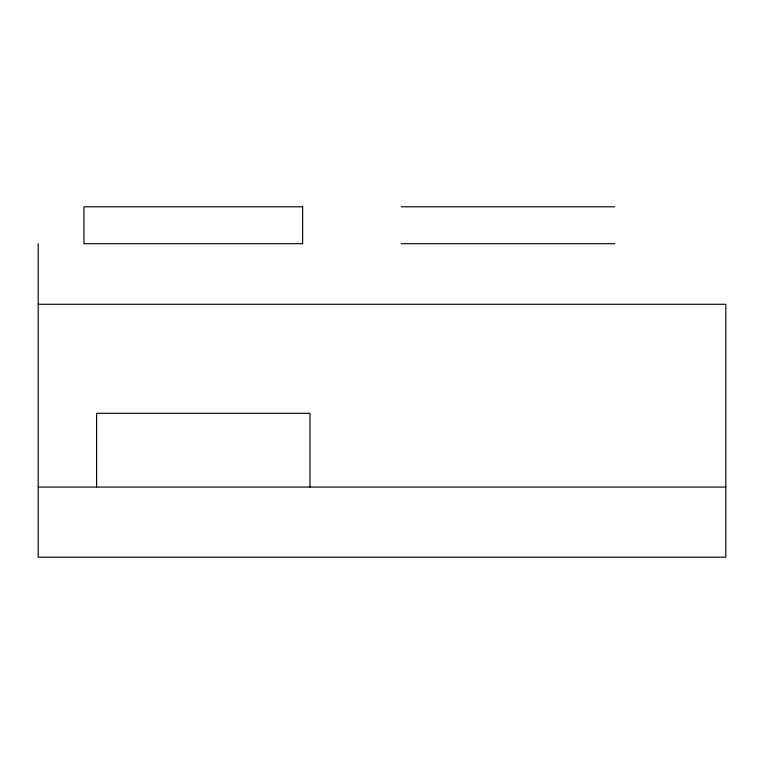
<?xml version="1.0" encoding="UTF-8"?>
<svg xmlns="http://www.w3.org/2000/svg" width="764" height="764" viewBox="0 0 764 764"><rect width="100%" height="100%" fill="white"/><g stroke="black" fill="none" stroke-linecap="round" stroke-linejoin="round"><path stroke-width="1.15" d="M401.291 206.805L614.686 206.805M401.291 243.687L614.686 243.687M38.2 304.282L725.8 304.282L725.8 557.195L38.2 557.195L38.2 243.687M38.2 487.069L725.8 487.069M309.983 487.069L309.983 413.305L96.589 413.305L96.589 487.069M302.62 206.805L83.954 206.805L83.954 243.687L302.62 243.687L302.62 206.805"/></g></svg>
